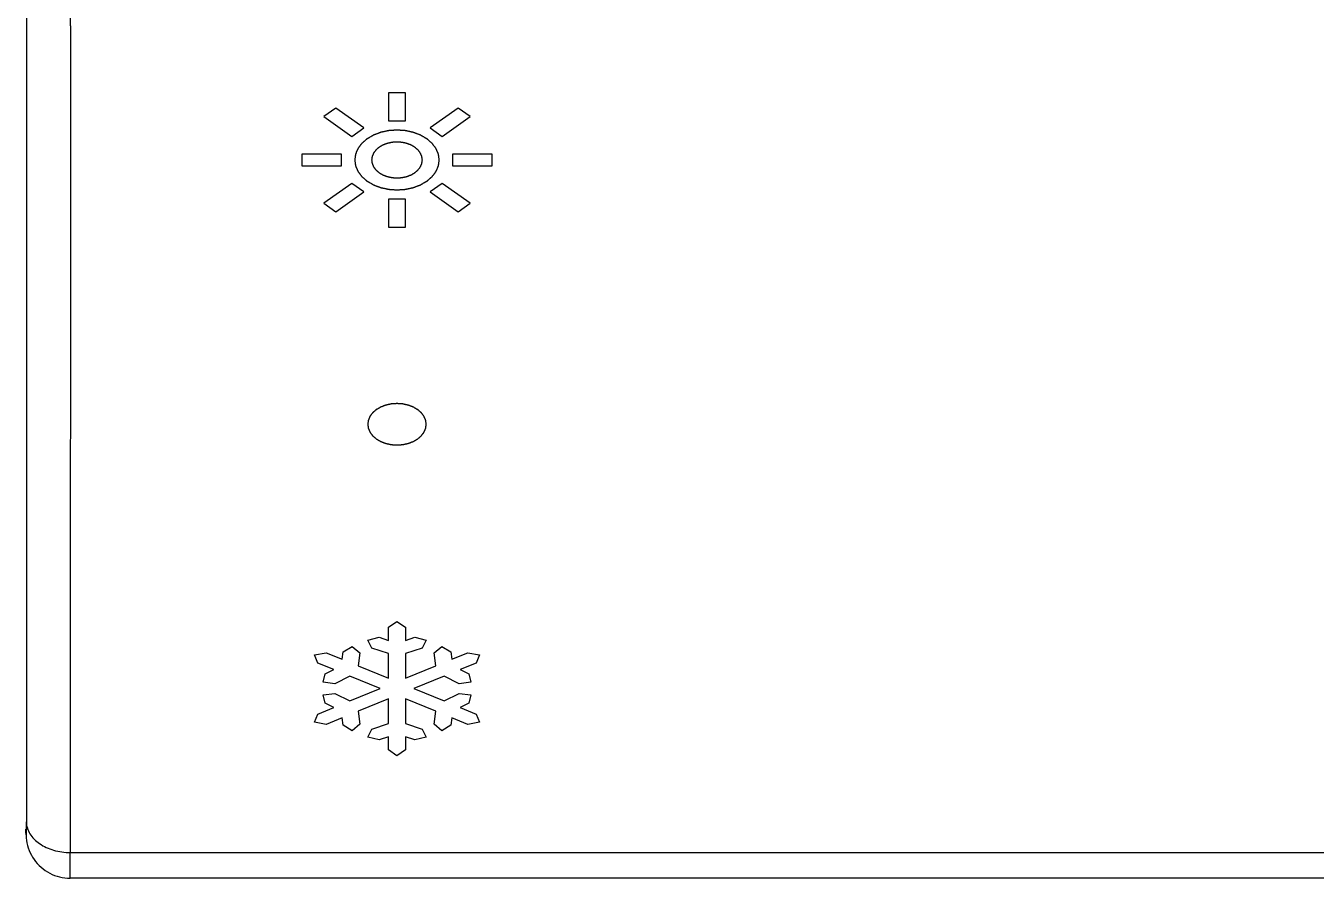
# Model space of a CAD drawing. Extents: x 300 to 2828, y 64 to 1916.
# Drawn here: x 1403.29 to 1447.38, y 1469.33 to 1498.46 of the extents above; entities that cross this region are included whole.
import ezdxf

# ---------------------------------------------------------------- set-up
doc = ezdxf.new("R2010")
doc.units = 0
doc.header["$LTSCALE"] = 10
doc.header["$MEASUREMENT"] = 0
doc.layers.add('DEF_LAYER_ASSEM_MEMBER', color=7, linetype='CONTINUOUS')

msp = doc.modelspace()

# ---------------------------------------------------------------- linework, layer by layer
at = {"layer": 'DEF_LAYER_ASSEM_MEMBER', "color": 9, "linetype": 'Continuous'}
for p, q in [((1403.304388509246, 1499.509262994464), (1403.304396186546, 1471.246303664264)), ((1404.809753306246, 1498.457956472064), (1404.825952413446, 1499.366733987464)), ((1404.809753306246, 1498.457956472064), (1404.804138404946, 1470.204326606464)), ((1404.804138404946, 1470.204326606464), (1700.136385367246, 1470.204326606464))]:
    msp.add_line(p, q, dxfattribs=at)
at = {"layer": 'DEF_LAYER_ASSEM_MEMBER', "color": 4, "linetype": 'Continuous'}
for p, q in [((1415.681845626445, 1496.170421171464), (1415.681845626445, 1495.214203729264)), ((1416.259505201946, 1496.170421171464), (1415.681845626445, 1496.170421171464)), ((1416.259505201946, 1495.214203729264), (1416.259505201946, 1496.170421171464)), ((1413.876711288746, 1495.641730570964), (1413.468244180446, 1495.352754094564)), ((1413.468244180446, 1495.352754094564), (1414.424098682646, 1494.676716280064)), ((1414.832565791045, 1494.965692756464), (1413.876711288746, 1495.641730570964)), ((1418.064432195846, 1495.641730570964), (1417.108163006245, 1494.965692756464)), ((1417.517044801946, 1494.676716280064), (1418.473313991646, 1495.352754094564)), ((1418.473313991646, 1495.352754094564), (1418.064432195846, 1495.641730570964)), ((1414.424098682646, 1494.676716280064), (1414.832565791045, 1494.965692756464)), ((1415.681845626445, 1495.214203729264), (1416.259505201946, 1495.214203729264)), ((1417.108163006245, 1494.965692756464), (1417.517044801946, 1494.676716280064)), ((1412.720562762845, 1494.076477977664), (1412.720562762845, 1493.668010974564)), ((1414.072443750846, 1494.076477977664), (1412.720562762845, 1494.076477977664)), ((1414.072443750846, 1493.668010974564), (1414.072443750846, 1494.076477977664)), ((1417.868699733745, 1494.076477977664), (1417.868699733745, 1493.668010974564)), ((1419.220580721746, 1494.076477977664), (1417.868699733745, 1494.076477977664)), ((1419.220580721746, 1493.668010974564), (1419.220580721746, 1494.076477977664)), ((1412.720562762845, 1493.668010974564), (1414.072443750846, 1493.668010974564)), ((1417.868699733745, 1493.668010974564), (1419.220580721746, 1493.668010974564)), ((1414.424098682646, 1493.067772672164), (1413.468244180446, 1492.391734857664)), ((1413.876711288746, 1492.102758381264), (1414.832565791045, 1492.778796195764)), ((1414.832565791045, 1492.778796195764), (1414.424098682646, 1493.067772672164)), ((1417.517044801946, 1493.067772672164), (1417.108163006245, 1492.778796195764)), ((1417.108163006245, 1492.778796195764), (1418.064432195846, 1492.102758381264)), ((1418.473313991646, 1492.391734857664), (1417.517044801946, 1493.067772672164)), ((1413.468244180446, 1492.391734857664), (1413.876711288746, 1492.102758381264)), ((1415.681845626445, 1492.530285222964), (1415.681845626445, 1491.574214394964)), ((1416.259505201946, 1492.530285222964), (1415.681845626445, 1492.530285222964)), ((1416.259505201946, 1491.574214394964), (1416.259505201946, 1492.530285222964)), ((1418.064432195846, 1492.102758381264), (1418.473313991646, 1492.391734857664)), ((1415.681845626445, 1491.574214394964), (1416.259505201946, 1491.574214394964)), ((1415.681430942946, 1477.899631931064), (1415.970053387045, 1478.104012046764)), ((1415.681430942946, 1477.454218163964), (1415.681430942946, 1477.899631931064)), ((1415.970053387045, 1478.104012046764), (1416.259090518446, 1477.899631931064)), ((1416.259090518446, 1477.899631931064), (1416.259090518446, 1477.454218163964)), ((1414.971900767945, 1477.462721784264), (1415.355901318546, 1477.561539716764)), ((1415.111650428345, 1477.191485619264), (1414.971900767945, 1477.462721784264)), ((1415.355901318546, 1477.561539716764), (1415.681430942946, 1477.454218163964)), ((1416.259090518446, 1477.454218163964), (1416.584205455445, 1477.561539716764)), ((1416.584205455445, 1477.561539716764), (1416.968413349746, 1477.462721784264)), ((1416.968413349746, 1477.462721784264), (1416.829078376746, 1477.191485619264)), ((1413.155569870046, 1476.954850392064), (1413.550352293546, 1477.029623605064)), ((1413.261315162046, 1476.675990291564), (1413.155569870046, 1476.954850392064)), ((1413.550352293546, 1477.029623605064), (1414.095666250345, 1476.807063335664)), ((1414.095666250345, 1476.807063335664), (1414.126767806746, 1477.060119346864)), ((1414.126767806746, 1477.060119346864), (1414.439856808646, 1477.245439623964)), ((1414.439856808646, 1477.245439623964), (1414.702768632646, 1477.024345495964)), ((1414.702768632646, 1477.024345495964), (1414.648029893246, 1476.581570783364)), ((1415.681430942946, 1477.003526287564), (1415.111650428345, 1477.191485619264)), ((1415.681430942946, 1476.159908507364), (1415.681430942946, 1477.003526287564)), ((1416.829078376746, 1477.191485619264), (1416.259090518446, 1477.003526287564)), ((1416.259090518446, 1477.003526287564), (1416.259090518446, 1476.159908507364)), ((1416.817330176245, 1477.187611529864), (1416.832654814846, 1477.198447685764)), ((1417.237960172546, 1477.024345495964), (1417.500042621746, 1477.245439623964)), ((1417.292698911946, 1476.581570783364), (1417.237960172546, 1477.024345495964)), ((1417.500042621746, 1477.245439623964), (1417.813546310946, 1477.060119346864)), ((1417.813546310946, 1477.060119346864), (1417.845062554846, 1476.807063335664)), ((1417.845062554846, 1476.807063335664), (1418.389961824246, 1477.029623605064)), ((1418.389961824246, 1477.029623605064), (1418.784744247745, 1476.954850392064)), ((1418.784744247745, 1476.954850392064), (1418.678584268246, 1476.675990291564)), ((1413.806629118846, 1476.453136793864), (1413.261315162046, 1476.675990291564)), ((1413.512615738346, 1476.307695563764), (1413.806629118846, 1476.453136793864)), ((1414.648029893246, 1476.581570783364), (1415.681430942946, 1476.159908507364)), ((1416.259090518446, 1476.159908507364), (1417.292698911946, 1476.581570783364)), ((1418.678584268246, 1476.675990291564), (1418.133684998846, 1476.453136793864)), ((1418.133684998846, 1476.453136793864), (1418.427283691946, 1476.307695563764)), ((1413.441704189546, 1476.022970897564), (1413.512615738346, 1476.307695563764)), ((1413.843950986646, 1475.972828860564), (1413.441704189546, 1476.022970897564)), ((1414.358992761746, 1476.227937469864), (1413.843950986646, 1475.972828860564)), ((1415.392393811446, 1475.805688737264), (1414.358992761746, 1476.227937469864)), ((1417.581321355945, 1476.227937469864), (1416.548127649946, 1475.805688737264)), ((1418.096363131146, 1475.972828860564), (1417.581321355945, 1476.227937469864)), ((1418.498609928145, 1476.022970897564), (1418.096363131146, 1475.972828860564)), ((1418.427283691946, 1476.307695563764), (1418.498609928145, 1476.022970897564)), ((1413.441704189546, 1475.588699805264), (1413.843950986646, 1475.638841842264)), ((1413.512615738346, 1475.304268367364), (1413.441704189546, 1475.588699805264)), ((1413.843950986646, 1475.638841842264), (1414.358992761746, 1475.383733233064)), ((1414.358992761746, 1475.383733233064), (1415.392393811446, 1475.805688737264)), ((1416.548127649946, 1475.805688737264), (1417.581321355945, 1475.383733233064)), ((1417.581321355945, 1475.383733233064), (1418.096363131146, 1475.638841842264)), ((1418.096363131146, 1475.638841842264), (1418.498609928145, 1475.588699805264)), ((1418.498609928145, 1475.588699805264), (1418.427283691946, 1475.304268367364)), ((1413.261315162046, 1474.935387182964), (1413.806629118846, 1475.158533908964)), ((1413.806629118846, 1475.158533908964), (1413.512615738346, 1475.304268367364)), ((1415.681430942946, 1475.452055423764), (1414.648029893246, 1475.029806691264)), ((1415.681430942946, 1474.607851186964), (1415.681430942946, 1475.452055423764)), ((1416.259090518446, 1475.452055423764), (1416.259090518446, 1474.607851186964)), ((1417.292698911946, 1475.029806691264), (1416.259090518446, 1475.452055423764)), ((1418.427283691946, 1475.304268367364), (1418.133684998846, 1475.158533908964)), ((1418.133684998846, 1475.158533908964), (1418.678584268246, 1474.935387182964)), ((1413.155569870046, 1474.656527082564), (1413.261315162046, 1474.935387182964)), ((1413.550352293546, 1474.581753869464), (1413.155569870046, 1474.656527082564)), ((1414.095666250345, 1474.804314138964), (1413.550352293546, 1474.581753869464)), ((1414.126767806746, 1474.551551355964), (1414.095666250345, 1474.804314138964)), ((1414.648029893246, 1475.029806691264), (1414.702768632646, 1474.587325206964)), ((1417.237960172546, 1474.587325206964), (1417.292698911946, 1475.029806691264)), ((1417.845062554846, 1474.804314138964), (1417.813546310946, 1474.551551355964)), ((1418.389961824246, 1474.581753869464), (1417.845062554846, 1474.804314138964)), ((1418.784744247745, 1474.656527082564), (1418.389961824246, 1474.581753869464)), ((1418.678584268246, 1474.935387182964), (1418.784744247745, 1474.656527082564)), ((1418.765004672845, 1474.652788335964), (1418.781678994746, 1474.664578862064)), ((1414.439856808646, 1474.365937850664), (1414.126767806746, 1474.551551355964)), ((1414.702768632646, 1474.587325206964), (1414.439856808646, 1474.365937850664)), ((1414.971900767945, 1474.148655690364), (1415.111650428345, 1474.419891855364)), ((1415.111650428345, 1474.419891855364), (1415.681430942946, 1474.607851186964)), ((1416.259090518446, 1474.607851186964), (1416.829078376746, 1474.419891855364)), ((1416.829078376746, 1474.419891855364), (1416.968413349746, 1474.148655690364)), ((1417.500042621746, 1474.365937850664), (1417.237960172546, 1474.587325206964)), ((1417.813546310946, 1474.551551355964), (1417.500042621746, 1474.365937850664)), ((1415.355901318546, 1474.049837757764), (1414.971900767945, 1474.148655690364)), ((1415.681430942946, 1474.157159310664), (1415.355901318546, 1474.049837757764)), ((1415.681430942946, 1473.711745543464), (1415.681430942946, 1474.157159310664)), ((1416.259090518446, 1474.157159310664), (1416.259090518446, 1473.711745543464)), ((1416.584205455445, 1474.049837757764), (1416.259090518446, 1474.157159310664)), ((1416.968413349746, 1474.148655690364), (1416.584205455445, 1474.049837757764)), ((1415.970053387045, 1473.507658656064), (1415.681430942946, 1473.711745543464)), ((1416.259090518446, 1473.711745543464), (1415.970053387045, 1473.507658656064))]:
    msp.add_line(p, q, dxfattribs=at)
at = {"layer": 'DEF_LAYER_ASSEM_MEMBER', "color": 7, "linetype": 'Continuous'}
msp.add_line((1700.144181847246, 1469.325646958164), (1404.796339995646, 1469.325646958164), dxfattribs=at)
msp.add_arc((1372.960917292646, 1471.241117945664), 30.3434793369, 359.5629504047013, 0.009791882699997301, dxfattribs=at)
at = {"layer": 'DEF_LAYER_ASSEM_MEMBER', "color": 4, "linetype": 'Continuous'}
for points, start_tangent, end_tangent in [([(1417.414997924046, 1493.872244476164), (1417.408119225246, 1493.921851126564), (1417.401240526346, 1493.971457777064), (1417.397801176945, 1493.996261102264), (1417.394361827546, 1494.021064427464), (1417.392642152846, 1494.033466090064), (1417.390922478146, 1494.045867752764), (1417.389202803346, 1494.058269415364), (1417.388342966045, 1494.064470246664), (1417.387913047346, 1494.067570662264), (1417.387483128646, 1494.070671077964), (1417.386209748146, 1494.073653399764), (1417.384936367546, 1494.076635721564), (1417.382389606445, 1494.082600365064), (1417.377296084146, 1494.094529652264), (1417.372202561846, 1494.106458939364), (1417.367109039646, 1494.118388226464), (1417.356921995045, 1494.142246800764), (1417.346734950545, 1494.166105375064), (1417.336547906046, 1494.189963949364), (1417.326360861546, 1494.213822523564), (1417.321267339245, 1494.225751810764), (1417.316173816946, 1494.237681097864), (1417.311080294746, 1494.249610385064), (1417.308533533545, 1494.255575028564), (1417.307260153046, 1494.258557350364), (1417.305986772446, 1494.261539672164), (1417.303918432646, 1494.264290304364), (1417.301850092846, 1494.267040936564), (1417.297713413346, 1494.272542200964), (1417.289440054145, 1494.283544729764), (1417.281166695046, 1494.294547258664), (1417.272893335946, 1494.305549787464), (1417.256346617646, 1494.327554845064), (1417.239799899346, 1494.349559902764), (1417.223253181146, 1494.371564960364), (1417.206706462845, 1494.393570018064), (1417.198433103746, 1494.404572546864), (1417.190159744546, 1494.415575075664), (1417.181886385446, 1494.426577604464), (1417.177749705846, 1494.432078868864), (1417.175681366145, 1494.434829501064), (1417.173613026346, 1494.437580133264), (1417.170772888346, 1494.440033772964), (1417.167932750446, 1494.442487412664), (1417.162252474446, 1494.447394692064), (1417.150891922646, 1494.457209250764), (1417.139531370846, 1494.467023809464), (1417.128170819045, 1494.476838368164), (1417.105449715345, 1494.496467485664), (1417.082728611746, 1494.516096603064), (1417.060007508146, 1494.535725720464), (1417.037286404446, 1494.555354837964), (1417.025925852646, 1494.565169396664), (1417.014565300846, 1494.574983955364), (1417.003204749046, 1494.584798514064), (1416.997524473046, 1494.589705793464), (1416.994684335146, 1494.592159433164), (1416.991844197146, 1494.594613072764), (1416.988439783146, 1494.596590438364), (1416.985035369046, 1494.598567803964), (1416.978226540946, 1494.602522535164), (1416.964608884646, 1494.610431997564), (1416.950991228346, 1494.618341459964), (1416.937373572146, 1494.626250922264), (1416.910138259545, 1494.642069847064), (1416.882902947046, 1494.657888771864), (1416.855667634546, 1494.673707696564), (1416.828432322046, 1494.689526621364), (1416.814814665745, 1494.697436083664), (1416.801197009446, 1494.705345546064), (1416.787579353246, 1494.713255008464), (1416.780770525046, 1494.717209739664), (1416.777366111045, 1494.719187105264), (1416.773961696946, 1494.721164470864), (1416.770078959145, 1494.722636600464), (1416.766196221346, 1494.724108730164), (1416.758430745645, 1494.727052989564), (1416.742899794446, 1494.732941508264), (1416.727368843146, 1494.738830026964), (1416.711837891846, 1494.744718545664), (1416.680775989345, 1494.756495583064), (1416.649714086745, 1494.768272620364), (1416.618652184246, 1494.780049657764), (1416.587590281646, 1494.791826695164), (1416.572059330445, 1494.797715213864), (1416.556528379146, 1494.803603732564), (1416.540997427845, 1494.809492251264), (1416.533231952246, 1494.812436510664), (1416.529349214446, 1494.813908640364), (1416.525466476646, 1494.815380769964), (1416.521253307345, 1494.816291590764), (1416.517040138046, 1494.817202411564), (1416.508613799446, 1494.819024053164), (1416.491761122245, 1494.822667336364), (1416.474908445146, 1494.826310619564), (1416.458055767946, 1494.829953902664), (1416.424350413546, 1494.837240469064), (1416.390645059246, 1494.844527035364), (1416.356939704945, 1494.851813601764), (1416.323234350546, 1494.859100168064), (1416.306381673446, 1494.862743451264), (1416.289528996246, 1494.866386734464), (1416.272676319046, 1494.870030017564), (1416.264249980446, 1494.871851659164), (1416.260036811246, 1494.872762479964), (1416.255823641945, 1494.873673300764), (1416.251361721445, 1494.873988217064), (1416.246899800946, 1494.874303133364), (1416.237975959946, 1494.874932965864), (1416.220128278046, 1494.876192630964), (1416.202280596046, 1494.877452296064), (1416.184432914145, 1494.878711961264), (1416.148737550246, 1494.881231291464), (1416.113042186345, 1494.883750621664), (1416.077346822446, 1494.886269951864), (1416.041651458546, 1494.888789282164), (1416.023803776546, 1494.890048947264), (1416.005956094646, 1494.891308612364), (1415.988108412645, 1494.892568277464), (1415.979184571745, 1494.893198110064), (1415.974722651245, 1494.893513026264), (1415.970260730745, 1494.893827942564), (1415.965876080846, 1494.893523944164), (1415.961491430945, 1494.893219945764), (1415.952722131246, 1494.892611948964), (1415.935183531746, 1494.891395955264), (1415.917644932345, 1494.890179961664), (1415.900106332846, 1494.888963967964), (1415.865029133945, 1494.886531980664), (1415.829951935046, 1494.884099993364), (1415.794874736046, 1494.881668006064), (1415.759797537145, 1494.879236018764), (1415.742258937646, 1494.878020025164), (1415.724720338246, 1494.876804031464), (1415.707181738745, 1494.875588037864), (1415.698412439046, 1494.874980040964), (1415.694027789146, 1494.874676042564), (1415.689643139246, 1494.874372044164), (1415.685425499345, 1494.873471628164), (1415.681207859446, 1494.872571212064), (1415.672772579645, 1494.870770380064), (1415.655902019946, 1494.867168715864), (1415.639031460345, 1494.863567051764), (1415.622160900646, 1494.859965387664), (1415.588419781346, 1494.852762059364), (1415.554678662046, 1494.845558731064), (1415.520937542646, 1494.838355402864), (1415.487196423346, 1494.831152074564), (1415.470325863746, 1494.827550410464), (1415.453455304046, 1494.823948746264), (1415.436584744346, 1494.820347082164), (1415.428149464546, 1494.818546250064), (1415.423931824645, 1494.817645834064), (1415.419714184746, 1494.816745418064), (1415.415824203345, 1494.815282880964), (1415.411934221946, 1494.813820343864), (1415.404154259246, 1494.810895269664), (1415.388594333745, 1494.805045121364), (1415.373034408246, 1494.799194972964), (1415.357474482846, 1494.793344824664), (1415.326354631846, 1494.781644527964), (1415.295234780845, 1494.769944231264), (1415.264114929946, 1494.758243934564), (1415.232995078946, 1494.746543637864), (1415.217435153445, 1494.740693489564), (1415.201875228046, 1494.734843341164), (1415.186315302546, 1494.728993192864), (1415.178535339745, 1494.726068118664), (1415.174645358446, 1494.724605581564), (1415.170755377046, 1494.723143044464), (1415.167285406545, 1494.721134763664), (1415.163815436046, 1494.719126482864), (1415.156875494946, 1494.715109921264), (1415.142995612945, 1494.707076798064), (1415.129115730846, 1494.699043674764), (1415.115235848846, 1494.691010551564), (1415.087476084746, 1494.674944305164), (1415.059716320646, 1494.658878058664), (1415.031956556546, 1494.642811812164), (1415.004196792446, 1494.626745565764), (1414.990316910445, 1494.618712442464), (1414.976437028346, 1494.610679319264), (1414.962557146346, 1494.602646196064), (1414.955617205246, 1494.598629634464), (1414.952147234746, 1494.596621353664), (1414.948677264246, 1494.594613072764), (1414.945880847046, 1494.592205788564), (1414.943084429746, 1494.589798504264), (1414.937491595346, 1494.584983935764), (1414.926305926346, 1494.575354798664), (1414.915120257346, 1494.565725661564), (1414.903934588446, 1494.556096524464), (1414.881563250446, 1494.536838250264), (1414.859191912546, 1494.517579976064), (1414.836820574646, 1494.498321701964), (1414.814449236746, 1494.479063427764), (1414.803263567745, 1494.469434290664), (1414.792077898745, 1494.459805153564), (1414.780892229845, 1494.450176016464), (1414.775299395345, 1494.445361447964), (1414.772502978145, 1494.442954163664), (1414.769706560845, 1494.440546879364), (1414.767624655145, 1494.437801369164), (1414.765542749346, 1494.435055858864), (1414.761378937846, 1494.429564838464), (1414.753051314846, 1494.418582797464), (1414.744723691846, 1494.407600756464), (1414.736396068846, 1494.396618715564), (1414.719740822846, 1494.374654633664), (1414.703085576846, 1494.352690551664), (1414.686430330846, 1494.330726469764), (1414.669775084746, 1494.308762387864), (1414.661447461745, 1494.297780346864), (1414.653119838746, 1494.286798305964), (1414.644792215746, 1494.275816264964), (1414.640628404245, 1494.270325244464), (1414.638546498546, 1494.267579734264), (1414.636464592746, 1494.264834223964), (1414.635176497646, 1494.261855063464), (1414.633888402545, 1494.258875902864), (1414.631312212246, 1494.252917581664), (1414.626159831846, 1494.241000939364), (1414.621007451346, 1494.229084297064), (1414.615855070846, 1494.217167654764), (1414.605550309946, 1494.193334370164), (1414.595245548946, 1494.169501085564), (1414.584940788046, 1494.145667800964), (1414.574636027045, 1494.121834516264), (1414.569483646545, 1494.109917873964), (1414.564331266145, 1494.098001231664), (1414.559178885645, 1494.086084589364), (1414.556602695446, 1494.080126268264), (1414.555314600246, 1494.077147107664), (1414.554026505146, 1494.074167947064), (1414.553581146246, 1494.071012891464), (1414.553135787446, 1494.067857835864), (1414.552245069646, 1494.061547724564), (1414.550463634146, 1494.048927502064), (1414.548682198746, 1494.036307279564), (1414.546900763246, 1494.023687057064), (1414.543337892246, 1493.998446611964), (1414.539775021246, 1493.973206166964), (1414.532649279346, 1493.922725276864), (1414.525523537346, 1493.872244386864)], (-0.1373506542554923, 0.9905224872639633), (-0.1397715856469735, -0.9901837727642937)), ([(1416.836937354946, 1493.872244476164), (1416.832810924546, 1493.902002777164), (1416.828684494146, 1493.931761078264), (1416.826621278946, 1493.946640228764), (1416.824558063646, 1493.961519379364), (1416.823526456046, 1493.968958954564), (1416.822494848446, 1493.976398529864), (1416.821463240846, 1493.983838105064), (1416.820947437046, 1493.987557892764), (1416.820431633246, 1493.991277680364), (1416.818903868646, 1493.994855782464), (1416.817376104046, 1493.998433884564), (1416.814320574846, 1494.005590088664), (1416.811265045646, 1494.012746292864), (1416.808209516445, 1494.019902496964), (1416.802098458046, 1494.034214905264), (1416.795987399646, 1494.048527313664), (1416.789876341245, 1494.062839721964), (1416.783765282846, 1494.077152130264), (1416.777654224446, 1494.091464538564), (1416.774598695245, 1494.098620742664), (1416.773070930646, 1494.102198844764), (1416.771543166046, 1494.105776946864), (1416.769061632745, 1494.109077074564), (1416.766580099445, 1494.112377202364), (1416.761617032846, 1494.118977457764), (1416.751690899546, 1494.132177968664), (1416.741764766246, 1494.145378479564), (1416.731838632946, 1494.158578990464), (1416.721912499645, 1494.171779501364), (1416.711986366446, 1494.184980012264), (1416.702060233146, 1494.198180523164), (1416.697097166546, 1494.204780778664), (1416.694615633146, 1494.208080906364), (1416.692134099846, 1494.211381034064), (1416.688726585746, 1494.214324838864), (1416.685319071646, 1494.217268643764), (1416.678504043446, 1494.223156253364), (1416.664873987146, 1494.234931472664), (1416.651243930746, 1494.246706691864), (1416.637613874346, 1494.258481911164), (1416.623983817946, 1494.270257130464), (1416.610353761545, 1494.282032349664), (1416.596723705145, 1494.293807568964), (1416.589908677046, 1494.299695178564), (1416.586501162946, 1494.302638983464), (1416.583093648846, 1494.305582788264), (1416.579009132845, 1494.307955173364), (1416.574924616846, 1494.310327558564), (1416.566755584846, 1494.315072328864), (1416.550417520846, 1494.324561869464), (1416.534079456846, 1494.334051410164), (1416.517741392845, 1494.343540950764), (1416.501403328846, 1494.353030491364), (1416.485065264846, 1494.362520032064), (1416.468727200845, 1494.372009572664), (1416.460558168846, 1494.376754342964), (1416.456473652845, 1494.379126728164), (1416.452389136846, 1494.381499113364), (1416.447730742046, 1494.383265331264), (1416.443072347246, 1494.385031549164), (1416.433755557646, 1494.388563985064), (1416.415121978546, 1494.395628856864), (1416.396488399446, 1494.402693728664), (1416.377854820246, 1494.409758600364), (1416.359221241146, 1494.416823472164), (1416.340587661946, 1494.423888343964), (1416.321954082845, 1494.430953215764), (1416.312637293246, 1494.434485651564), (1416.307978898446, 1494.436251869564), (1416.303320503645, 1494.438018087464), (1416.298265666946, 1494.439110863564), (1416.293210830146, 1494.440203639564), (1416.283101156645, 1494.442389191664), (1416.262881809545, 1494.446760295764), (1416.242662462545, 1494.451131399864), (1416.222443115445, 1494.455502504064), (1416.202223768445, 1494.459873608164), (1416.182004421345, 1494.464244712264), (1416.161785074245, 1494.468615816464), (1416.151675400746, 1494.470801368564), (1416.146620564045, 1494.471894144564), (1416.141565727246, 1494.472986920564), (1416.136212446046, 1494.473364747864), (1416.130859164946, 1494.473742575164), (1416.120152602646, 1494.474498229764), (1416.098739478145, 1494.476009538964), (1416.077326353546, 1494.477520848164), (1416.055913228945, 1494.479032157364), (1416.034500104446, 1494.480543466564), (1416.013086979845, 1494.482054775764), (1415.991673855246, 1494.483566084964), (1415.980967293046, 1494.484321739564), (1415.975614011846, 1494.484699566864), (1415.970260730745, 1494.485077394164), (1415.965000156646, 1494.484712665864), (1415.959739582446, 1494.484347937464), (1415.949218434246, 1494.483618480764), (1415.928176137746, 1494.482159567264), (1415.907133841245, 1494.480700653864), (1415.886091544846, 1494.479241740364), (1415.865049248346, 1494.477782826864), (1415.844006951846, 1494.476323913464), (1415.822964655345, 1494.474864999964), (1415.812443507145, 1494.474135543264), (1415.807182933046, 1494.473770814864), (1415.801922358945, 1494.473406086464), (1415.796862158445, 1494.472325793764), (1415.791801957946, 1494.471245501064), (1415.781681556946, 1494.469084915664), (1415.761440755045, 1494.464763744864), (1415.741199953045, 1494.460442573964), (1415.720959151146, 1494.456121403164), (1415.700718349146, 1494.451800232364), (1415.680477547246, 1494.447479061464), (1415.660236745346, 1494.443157890664), (1415.650116344345, 1494.440997305264), (1415.645056143846, 1494.439917012564), (1415.639995943346, 1494.438836719764), (1415.635328857946, 1494.437082010764), (1415.630661772545, 1494.435327301764), (1415.621327601846, 1494.431817883664), (1415.602659260246, 1494.424799047464), (1415.583990918746, 1494.417780211364), (1415.565322577146, 1494.410761375164), (1415.546654235646, 1494.403742539064), (1415.527985894046, 1494.396723702864), (1415.509317552546, 1494.389704866764), (1415.499983381746, 1494.386195448664), (1415.495316296346, 1494.384440739664), (1415.490649210946, 1494.382686030564), (1415.486486042246, 1494.380276554264), (1415.482322873546, 1494.377867077964), (1415.473996536145, 1494.373048125264), (1415.457343861346, 1494.363410220064), (1415.440691186546, 1494.353772314764), (1415.424038511745, 1494.344134409464), (1415.407385837046, 1494.334496504164), (1415.390733162246, 1494.324858598864), (1415.374080487446, 1494.315220693564), (1415.365754150046, 1494.310401740864), (1415.361590981346, 1494.307992264564), (1415.357427812646, 1494.305582788264), (1415.354072753345, 1494.302694599264), (1415.350717694146, 1494.299806410364), (1415.344007575546, 1494.294030032364), (1415.330587338546, 1494.282477276564), (1415.317167101446, 1494.270924520664), (1415.303746864346, 1494.259371764864), (1415.290326627346, 1494.247819009064), (1415.276906390246, 1494.236266253164), (1415.263486153146, 1494.224713497364), (1415.256776034646, 1494.218937119464), (1415.253420975346, 1494.216048930464), (1415.250065916146, 1494.213160741464), (1415.247568106746, 1494.209866758964), (1415.245070297346, 1494.206572776364), (1415.240074678646, 1494.199984811364), (1415.230083441146, 1494.186808881164), (1415.220092203645, 1494.173632950964), (1415.210100966246, 1494.160457020764), (1415.200109728746, 1494.147281090664), (1415.190118491246, 1494.134105160464), (1415.180127253745, 1494.120929230264), (1415.175131635046, 1494.114341265164), (1415.172633825646, 1494.111047282664), (1415.170136016346, 1494.107753300164), (1415.168590597646, 1494.104178990764), (1415.167045178946, 1494.100604681364), (1415.163954341546, 1494.093456062664), (1415.157772666846, 1494.079158825264), (1415.151590992046, 1494.064861587864), (1415.145409317246, 1494.050564350464), (1415.139227642546, 1494.036267113064), (1415.133045967746, 1494.021969875664), (1415.129955130446, 1494.014821256964), (1415.126864293045, 1494.007672638264), (1415.123773455646, 1494.000524019564), (1415.122228036946, 1493.996949710164), (1415.120682618246, 1493.993375400764), (1415.120148289745, 1493.989590057764), (1415.119613961246, 1493.985804714664), (1415.118545304345, 1493.978234028564), (1415.117476647345, 1493.970663342364), (1415.116407990346, 1493.963092656264), (1415.114270676346, 1493.947951283964), (1415.112133362346, 1493.932809911664), (1415.107858734445, 1493.902527167164), (1415.103584106545, 1493.872244422564)], (-0.137350654251798, 0.9905224872644756), (-0.1397715856590675, -0.9901837727625867)), ([(1414.525523537346, 1493.872244476164), (1414.532402236246, 1493.822637825664), (1414.539280935046, 1493.773031175264), (1414.542720284446, 1493.748227849964), (1414.546159633946, 1493.723424524764), (1414.547879308646, 1493.711022862164), (1414.549598983346, 1493.698621199564), (1414.551318658046, 1493.686219536964), (1414.552178495446, 1493.680018705564), (1414.552608414046, 1493.676918289964), (1414.553038332745, 1493.673817874264), (1414.554311713346, 1493.670835552564), (1414.555585093945, 1493.667853230764), (1414.558131855046, 1493.661888587164), (1414.563225377346, 1493.649959300064), (1414.568318899546, 1493.638030012864), (1414.573412421846, 1493.626100725764), (1414.583599466346, 1493.602242151464), (1414.593786510846, 1493.578383577164), (1414.603973555445, 1493.554525002964), (1414.614160599946, 1493.530666428664), (1414.619254122246, 1493.518737141464), (1414.624347644446, 1493.506807854364), (1414.629441166745, 1493.494878567264), (1414.631987927846, 1493.488913923664), (1414.633261308446, 1493.485931601864), (1414.634534688946, 1493.482949280064), (1414.636603028745, 1493.480198647864), (1414.638671368546, 1493.477448015664), (1414.642808048146, 1493.471946751264), (1414.651081407246, 1493.460944222464), (1414.659354766346, 1493.449941693664), (1414.667628125545, 1493.438939164764), (1414.684174843745, 1493.416934107164), (1414.700721562046, 1493.394929049564), (1414.717268280346, 1493.372923991864), (1414.733814998546, 1493.350918934264), (1414.742088357746, 1493.339916405364), (1414.750361716845, 1493.328913876564), (1414.758635075946, 1493.317911347764), (1414.762771755546, 1493.312410083364), (1414.764840095346, 1493.309659451164), (1414.766908435146, 1493.306908818964), (1414.769748573045, 1493.304455179264), (1414.772588711046, 1493.302001539564), (1414.778268986945, 1493.297094260264), (1414.789629538745, 1493.287279701464), (1414.800990090545, 1493.277465142764), (1414.812350642446, 1493.267650584064), (1414.835071746046, 1493.248021466664), (1414.857792849646, 1493.228392349164), (1414.880513953346, 1493.208763231764), (1414.903235056946, 1493.189134114364), (1414.914595608846, 1493.179319555564), (1414.925956160645, 1493.169504996864), (1414.937316712446, 1493.159690438164), (1414.942996988346, 1493.154783158764), (1414.945837126345, 1493.152329519164), (1414.948677264246, 1493.149875879464), (1414.952081678346, 1493.147898513864), (1414.955486092345, 1493.145921148264), (1414.962294920545, 1493.141966417064), (1414.975912576745, 1493.134056954664), (1414.989530233046, 1493.126147492364), (1415.003147889346, 1493.118238029964), (1415.030383201846, 1493.102419105164), (1415.057618514345, 1493.086600180464), (1415.084853826946, 1493.070781255664), (1415.112089139446, 1493.054962330964), (1415.125706795746, 1493.047052868564), (1415.139324451946, 1493.039143406164), (1415.152942108245, 1493.031233943764), (1415.159750936346, 1493.027279212664), (1415.163155350446, 1493.025301847064), (1415.166559764546, 1493.023324481464), (1415.170442502345, 1493.021852351764), (1415.174325240146, 1493.020380222064), (1415.182090715746, 1493.017435962764), (1415.197621667045, 1493.011547444064), (1415.213152618346, 1493.005658925364), (1415.228683569546, 1492.999770406664), (1415.259745472146, 1492.987993369264), (1415.290807374646, 1492.976216331864), (1415.321869277246, 1492.964439294464), (1415.352931179746, 1492.952662257064), (1415.368462131046, 1492.946773738364), (1415.383993082346, 1492.940885219664), (1415.399524033546, 1492.934996700964), (1415.407289509246, 1492.932052441564), (1415.411172247046, 1492.930580311964), (1415.415054984845, 1492.929108182264), (1415.419268154146, 1492.928197361464), (1415.423481323446, 1492.927286540664), (1415.431907662045, 1492.925464899064), (1415.448760339146, 1492.921821615864), (1415.465613016346, 1492.918178332764), (1415.482465693546, 1492.914535049564), (1415.516171047846, 1492.907248483264), (1415.549876402145, 1492.899961916864), (1415.583581756546, 1492.892675350564), (1415.617287110846, 1492.885388784164), (1415.634139788046, 1492.881745500964), (1415.650992465246, 1492.878102217864), (1415.667845142345, 1492.874458934664), (1415.676271480946, 1492.872637293064), (1415.680484650245, 1492.871726472264), (1415.684697819546, 1492.870815651464), (1415.689159740045, 1492.870500735164), (1415.693621660545, 1492.870185818964), (1415.702545501445, 1492.869555986364), (1415.720393183446, 1492.868296321264), (1415.738240865346, 1492.867036656164), (1415.756088547346, 1492.865776991064), (1415.791783911246, 1492.863257660764), (1415.827479275146, 1492.860738330564), (1415.863174639046, 1492.858219000364), (1415.898870002946, 1492.855699670164), (1415.916717684845, 1492.854440004964), (1415.934565366846, 1492.853180339864), (1415.952413048746, 1492.851920674764), (1415.961336889746, 1492.851290842264), (1415.965798810246, 1492.850975925964), (1415.970260730745, 1492.850661009664), (1415.974645380546, 1492.850965008064), (1415.979030030446, 1492.851269006464), (1415.987799330146, 1492.851877003364), (1416.005337929646, 1492.853092996964), (1416.022876529146, 1492.854308990664), (1416.040415128546, 1492.855524984264), (1416.075492327546, 1492.857956971564), (1416.110569526445, 1492.860388958864), (1416.145646725346, 1492.862820946164), (1416.180723924346, 1492.865252933464), (1416.198262523746, 1492.866468927164), (1416.215801123245, 1492.867684920764), (1416.233339722646, 1492.868900914464), (1416.242109022446, 1492.869508911264), (1416.246493672246, 1492.869812909664), (1416.250878322146, 1492.870116908064), (1416.255095962046, 1492.871017324164), (1416.259313601945, 1492.871917740164), (1416.267748881846, 1492.873718572264), (1416.284619441446, 1492.877320236364), (1416.301490001146, 1492.880921900464), (1416.318360560846, 1492.884523564664), (1416.352101680146, 1492.891726892864), (1416.385842799446, 1492.898930221164), (1416.419583918746, 1492.906133549364), (1416.453325038045, 1492.913336877664), (1416.470195597746, 1492.916938541764), (1416.487066157445, 1492.920540205964), (1416.503936717046, 1492.924141870064), (1416.512371996846, 1492.925942702164), (1416.516589636846, 1492.926843118164), (1416.520807276745, 1492.927743534164), (1416.524697258046, 1492.929206071264), (1416.528587239446, 1492.930668608364), (1416.536367202246, 1492.933593682564), (1416.551927127646, 1492.939443830864), (1416.567487053146, 1492.945293979264), (1416.583046978646, 1492.951144127564), (1416.614166829645, 1492.962844424264), (1416.645286680546, 1492.974544720964), (1416.676406531546, 1492.986245017664), (1416.707526382446, 1492.997945314364), (1416.723086307946, 1493.003795462764), (1416.738646233446, 1493.009645611064), (1416.754206158946, 1493.015495759364), (1416.761986121646, 1493.018420833564), (1416.765876103046, 1493.019883370664), (1416.769766084446, 1493.021345907764), (1416.773236054946, 1493.023354188564), (1416.776706025445, 1493.025362469364), (1416.783645966445, 1493.029379030964), (1416.797525848546, 1493.037412154264), (1416.811405730546, 1493.045445277464), (1416.825285612646, 1493.053478400664), (1416.853045376646, 1493.069544647164), (1416.880805140745, 1493.085610893564), (1416.908564904846, 1493.101677140064), (1416.936324668945, 1493.117743386564), (1416.950204551046, 1493.125776509764), (1416.964084433046, 1493.133809632964), (1416.977964315146, 1493.141842756264), (1416.984904256145, 1493.145859317864), (1416.988374226646, 1493.147867598664), (1416.991844197146, 1493.149875879464), (1416.994640614445, 1493.152283163764), (1416.997437031646, 1493.154690447964), (1417.003029866145, 1493.159505016564), (1417.014215535145, 1493.169134153664), (1417.025401204045, 1493.178763290664), (1417.036586873046, 1493.188392427764), (1417.058958210946, 1493.207650701964), (1417.081329548846, 1493.226908976164), (1417.103700886846, 1493.246167250364), (1417.126072224746, 1493.265425524464), (1417.137257893746, 1493.275054661564), (1417.148443562646, 1493.284683798664), (1417.159629231646, 1493.294312935764), (1417.165222066146, 1493.299127504364), (1417.168018483346, 1493.301534788564), (1417.170814900546, 1493.303942072864), (1417.172896806346, 1493.306687583064), (1417.174978712046, 1493.309433093364), (1417.179142523546, 1493.314924113864), (1417.187470146645, 1493.325906154764), (1417.195797769646, 1493.336888195764), (1417.204125392645, 1493.347870236764), (1417.220780638645, 1493.369834318664), (1417.237435884645, 1493.391798400564), (1417.254091130646, 1493.413762482464), (1417.270746376646, 1493.435726564364), (1417.279073999646, 1493.446708605364), (1417.287401622646, 1493.457690646364), (1417.295729245646, 1493.468672687264), (1417.299893057146, 1493.474163707764), (1417.301974962946, 1493.476909218064), (1417.304056868646, 1493.479654728264), (1417.305344963745, 1493.482633888864), (1417.306633058945, 1493.485613049464), (1417.309209249146, 1493.491571370564), (1417.314361629646, 1493.503488012864), (1417.319514010146, 1493.515404655164), (1417.324666390546, 1493.527321297464), (1417.334971151546, 1493.551154582064), (1417.345275912446, 1493.574987866764), (1417.355580673446, 1493.598821151364), (1417.365885434346, 1493.622654435964), (1417.371037814846, 1493.634571078264), (1417.376190195346, 1493.646487720564), (1417.381342575846, 1493.658404362864), (1417.383918766046, 1493.664362684064), (1417.385206861145, 1493.667341844564), (1417.386494956246, 1493.670321005164), (1417.386940315146, 1493.673476060764), (1417.387385674046, 1493.676631116464), (1417.388276391745, 1493.682941227664), (1417.390057827246, 1493.695561450164), (1417.391839262746, 1493.708181672764), (1417.393620698246, 1493.720801895264), (1417.397183569245, 1493.746042340264), (1417.400746440146, 1493.771282785264), (1417.407872182146, 1493.821763675364), (1417.414997924046, 1493.872244565464)], (0.1373506542554923, -0.9905224872639633), (0.1397715856469735, 0.9901837727642937)), ([(1415.103584106545, 1493.872244476164), (1415.107710536946, 1493.842486175064), (1415.111836967345, 1493.812727873964), (1415.113900182545, 1493.797848723464), (1415.115963397745, 1493.782969572964), (1415.116995005345, 1493.775529997664), (1415.118026612946, 1493.768090422364), (1415.119058220545, 1493.760650847164), (1415.119574024346, 1493.756931059464), (1415.120089828146, 1493.753211271864), (1415.121617592746, 1493.749633169764), (1415.123145357345, 1493.746055067764), (1415.126200886546, 1493.738898863564), (1415.129256415746, 1493.731742659364), (1415.132311944946, 1493.724586455264), (1415.138423003345, 1493.710274046964), (1415.144534061746, 1493.695961638664), (1415.150645120146, 1493.681649230364), (1415.156756178545, 1493.667336822064), (1415.162867236946, 1493.653024413664), (1415.165922766146, 1493.645868209564), (1415.167450530746, 1493.642290107464), (1415.168978295345, 1493.638712005364), (1415.171459828646, 1493.635411877664), (1415.173941362046, 1493.632111749964), (1415.178904428646, 1493.625511494464), (1415.188830561945, 1493.612310983564), (1415.198756695246, 1493.599110472664), (1415.208682828445, 1493.585909961764), (1415.218608961746, 1493.572709450864), (1415.228535095046, 1493.559508939964), (1415.238461228346, 1493.546308429064), (1415.243424294946, 1493.539708173564), (1415.245905828246, 1493.536408045864), (1415.248387361546, 1493.533107918164), (1415.251794875646, 1493.530164113364), (1415.255202389746, 1493.527220308564), (1415.262017417946, 1493.521332698864), (1415.275647474346, 1493.509557479664), (1415.289277530745, 1493.497782260364), (1415.302907587145, 1493.486007041064), (1415.316537643446, 1493.474231821864), (1415.330167699846, 1493.462456602564), (1415.343797756246, 1493.450681383264), (1415.350612784446, 1493.444793773664), (1415.354020298545, 1493.441849968864), (1415.357427812646, 1493.438906164064), (1415.361512328645, 1493.436533778864), (1415.365596844646, 1493.434161393664), (1415.373765876646, 1493.429416623364), (1415.390103940646, 1493.419927082764), (1415.406442004646, 1493.410437542064), (1415.422780068646, 1493.400948001464), (1415.439118132645, 1493.391458460864), (1415.455456196646, 1493.381968920164), (1415.471794260646, 1493.372479379564), (1415.479963292646, 1493.367734609264), (1415.484047808646, 1493.365362224064), (1415.488132324645, 1493.362989838964), (1415.492790719346, 1493.361223620964), (1415.497449114146, 1493.359457403064), (1415.506765903745, 1493.355924967164), (1415.525399482945, 1493.348860095364), (1415.544033062046, 1493.341795223664), (1415.562666641146, 1493.334730351864), (1415.581300220346, 1493.327665480064), (1415.599933799446, 1493.320600608264), (1415.618567378646, 1493.313535736564), (1415.627884168246, 1493.310003300664), (1415.632542562946, 1493.308237082664), (1415.637200957746, 1493.306470864764), (1415.642255794546, 1493.305378088764), (1415.647310631346, 1493.304285312664), (1415.657420304846, 1493.302099760664), (1415.677639651846, 1493.297728656464), (1415.697858998946, 1493.293357552364), (1415.718078345946, 1493.288986448264), (1415.738297693046, 1493.284615344064), (1415.758517040146, 1493.280244239964), (1415.778736387146, 1493.275873135764), (1415.788846060645, 1493.273687583764), (1415.793900897446, 1493.272594807664), (1415.798955734246, 1493.271502031664), (1415.804309015346, 1493.271124204364), (1415.809662296446, 1493.270746377064), (1415.820368858745, 1493.269990722464), (1415.841781983346, 1493.268479413264), (1415.863195107946, 1493.266968104064), (1415.884608232446, 1493.265456794864), (1415.906021357046, 1493.263945485664), (1415.927434481546, 1493.262434176464), (1415.948847606146, 1493.260922867264), (1415.959554168446, 1493.260167212664), (1415.964907449546, 1493.259789385364), (1415.970260730745, 1493.259411558064), (1415.975521304846, 1493.259776286364), (1415.980781878945, 1493.260141014764), (1415.991303027246, 1493.260870471464), (1416.012345323646, 1493.262329384964), (1416.033387620146, 1493.263788298464), (1416.054429916646, 1493.265247211864), (1416.075472213146, 1493.266706125364), (1416.096514509546, 1493.268165038864), (1416.117556806046, 1493.269623952264), (1416.128077954346, 1493.270353409064), (1416.133338528446, 1493.270718137364), (1416.138599102545, 1493.271082865764), (1416.143659303046, 1493.272163158464), (1416.148719503546, 1493.273243451164), (1416.158839904446, 1493.275404036564), (1416.179080706446, 1493.279725207464), (1416.199321508346, 1493.284046378264), (1416.219562310346, 1493.288367549064), (1416.239803112246, 1493.292688719964), (1416.260043914246, 1493.297009890764), (1416.280284716146, 1493.301331061564), (1416.290405117145, 1493.303491647064), (1416.295465317646, 1493.304571939764), (1416.300525518046, 1493.305652232464), (1416.305192603445, 1493.307406941464), (1416.309859688846, 1493.309161650564), (1416.319193859646, 1493.312671068564), (1416.337862201146, 1493.319689904764), (1416.356530542746, 1493.326708740864), (1416.375198884245, 1493.333727577064), (1416.393867225845, 1493.340746413164), (1416.412535567345, 1493.347765249364), (1416.431203908945, 1493.354784085464), (1416.440538079746, 1493.358293503564), (1416.445205165146, 1493.360048212564), (1416.449872250445, 1493.361802921664), (1416.454035419146, 1493.364212397964), (1416.458198587846, 1493.366621874264), (1416.466524925246, 1493.371440826964), (1416.483177600046, 1493.381078732264), (1416.499830274845, 1493.390716637564), (1416.516482949646, 1493.400354542864), (1416.533135624446, 1493.409992448164), (1416.549788299246, 1493.419630353464), (1416.566440974046, 1493.429268258764), (1416.574767311446, 1493.434087211364), (1416.578930480146, 1493.436496687664), (1416.583093648846, 1493.438906164064), (1416.586448708046, 1493.441794352964), (1416.589803767346, 1493.444682541964), (1416.596513885846, 1493.450458919864), (1416.609934122946, 1493.462011675664), (1416.623354360046, 1493.473564431564), (1416.636774597046, 1493.485117187364), (1416.650194834146, 1493.496669943264), (1416.663615071246, 1493.508222699064), (1416.677035308246, 1493.519775454964), (1416.683745426846, 1493.525551832864), (1416.687100486045, 1493.528440021764), (1416.690455545346, 1493.531328210764), (1416.692953354745, 1493.534622193264), (1416.695451164046, 1493.537916175864), (1416.700446782846, 1493.544504140964), (1416.710438020245, 1493.557680071064), (1416.720429257746, 1493.570856001264), (1416.730420495246, 1493.584031931464), (1416.740411732746, 1493.597207861664), (1416.750402970146, 1493.610383791764), (1416.760394207646, 1493.623559721964), (1416.765389826446, 1493.630147687064), (1416.767887635745, 1493.633441669564), (1416.770385445146, 1493.636735652164), (1416.771930863846, 1493.640309961464), (1416.773476282546, 1493.643884270864), (1416.776567119846, 1493.651032889564), (1416.782748794646, 1493.665330126964), (1416.788930469446, 1493.679627364364), (1416.795112144146, 1493.693924601764), (1416.801293818946, 1493.708221839164), (1416.807475493646, 1493.722519076664), (1416.810566331046, 1493.729667695364), (1416.813657168445, 1493.736816314064), (1416.816748005745, 1493.743964932764), (1416.818293424446, 1493.747539242064), (1416.819838843146, 1493.751113551464), (1416.820373171646, 1493.754898894464), (1416.820907500145, 1493.758684237564), (1416.821976157145, 1493.766254923764), (1416.823044814146, 1493.773825609864), (1416.824113471146, 1493.781396295964), (1416.826250785045, 1493.796537668264), (1416.828388099046, 1493.811679040564), (1416.832662727046, 1493.841961785164), (1416.836937354946, 1493.872244529664)], (0.137350654251798, -0.9905224872644756), (0.1397715856590675, 0.9901837727625867)), ([(1416.970260730745, 1484.839039913764), (1416.965499519546, 1484.873376020464), (1416.960738308446, 1484.907712127264), (1416.958357702846, 1484.924880180564), (1416.955977097246, 1484.942048233964), (1416.954786794446, 1484.950632260664), (1416.953596491646, 1484.959216287264), (1416.952406188846, 1484.967800313964), (1416.951811037446, 1484.972092327364), (1416.951513461745, 1484.974238333964), (1416.951215886046, 1484.976384340664), (1416.950334493546, 1484.978448606564), (1416.949453101045, 1484.980512872564), (1416.947690315946, 1484.984641404464), (1416.944164745846, 1484.992898468164), (1416.940639175746, 1485.001155531964), (1416.937113605646, 1485.009412595764), (1416.930062465446, 1485.025926723264), (1416.923011325246, 1485.042440850864), (1416.915960184946, 1485.058954978364), (1416.908909044746, 1485.075469105964), (1416.905383474646, 1485.083726169664), (1416.901857904546, 1485.091983233464), (1416.898332334446, 1485.100240297264), (1416.896569549346, 1485.104368829164), (1416.895688156846, 1485.106433095064), (1416.894806764346, 1485.108497360964), (1416.893375126946, 1485.110401258964), (1416.891943489546, 1485.112305156964), (1416.889080214746, 1485.116112952864), (1416.883353665246, 1485.123728544764), (1416.877627115646, 1485.131344136564), (1416.871900566146, 1485.138959728464), (1416.860447466946, 1485.154190912264), (1416.848994367846, 1485.169422095964), (1416.837541268746, 1485.184653279664), (1416.826088169646, 1485.199884463464), (1416.820361620146, 1485.207500055264), (1416.814635070546, 1485.215115647164), (1416.808908520946, 1485.222731239064), (1416.806045246246, 1485.226539034964), (1416.804613608846, 1485.228442932964), (1416.803181971446, 1485.230346830864), (1416.801216120546, 1485.232045160364), (1416.799250269546, 1485.233743489764), (1416.795318567746, 1485.237140148564), (1416.787455163946, 1485.243933466264), (1416.779591760246, 1485.250726783964), (1416.771728356546, 1485.257520101664), (1416.756001549146, 1485.271106736964), (1416.740274741645, 1485.284693372364), (1416.724547934245, 1485.298280007664), (1416.708821126746, 1485.311866643064), (1416.700957723046, 1485.318659960764), (1416.693094319346, 1485.325453278464), (1416.685230915646, 1485.332246596064), (1416.681299213746, 1485.335643254964), (1416.677367511946, 1485.339039913764), (1416.672654662946, 1485.341777249864), (1416.667941814046, 1485.344514585864), (1416.658516116246, 1485.349989257964), (1416.649090418346, 1485.355463930064), (1416.639664720446, 1485.360938602064), (1416.620813324746, 1485.371887946264), (1416.601961929046, 1485.382837290464), (1416.583110533345, 1485.393786634564), (1416.564259137645, 1485.404735978764), (1416.545407741946, 1485.415685322864), (1416.535982044046, 1485.421159994964), (1416.531269195146, 1485.423897331064), (1416.526556346246, 1485.426634667064), (1416.521181337046, 1485.428672587464), (1416.515806327945, 1485.430710507764), (1416.505056309646, 1485.434786348564), (1416.483556273045, 1485.442938029964), (1416.462056236446, 1485.451089711464), (1416.440556199846, 1485.459241392964), (1416.419056163246, 1485.467393074364), (1416.397556126546, 1485.475544755864), (1416.376056089945, 1485.483696437264), (1416.365306071646, 1485.487772278064), (1416.359931062545, 1485.489810198364), (1416.354556053346, 1485.491848118764), (1416.348723616446, 1485.493108999664), (1416.342891179446, 1485.494369880664), (1416.331226305645, 1485.496891642464), (1416.307896557846, 1485.501935166264), (1416.284566810046, 1485.506978689964), (1416.261237062246, 1485.512022213764), (1416.237907314446, 1485.517065737464), (1416.214577566646, 1485.522109261264), (1416.191247818846, 1485.527152784964), (1416.179582944946, 1485.529674546864), (1416.173750508045, 1485.530935427864), (1416.167918071146, 1485.532196308764), (1416.161741279246, 1485.532632258364), (1416.155564487346, 1485.533068207864), (1416.143210903546, 1485.533940107064), (1416.118503736046, 1485.535683905264), (1416.093796568446, 1485.537427703564), (1416.069089400946, 1485.539171501864), (1416.044382233345, 1485.540915300164), (1416.019675065846, 1485.542659098464), (1415.994967898246, 1485.544402896664), (1415.982614314446, 1485.545274795864), (1415.976437522645, 1485.545710745364), (1415.970260730745, 1485.546146694964), (1415.964190907246, 1485.545725859364), (1415.958121083745, 1485.545305023764), (1415.945981436846, 1485.544463352664), (1415.921702142946, 1485.542780010264), (1415.897422849046, 1485.541096667964), (1415.873143555146, 1485.539413325564), (1415.848864261246, 1485.537729983264), (1415.824584967346, 1485.536046640864), (1415.800305673446, 1485.534363298564), (1415.788166026446, 1485.533521627364), (1415.782096202945, 1485.533100791764), (1415.776026379546, 1485.532679956164), (1415.770187753746, 1485.531433478864), (1415.764349127945, 1485.530187001664), (1415.752671876346, 1485.527694047064), (1415.729317373246, 1485.522708138064), (1415.705962870046, 1485.517722228964), (1415.682608366946, 1485.512736319964), (1415.659253863746, 1485.507750410864), (1415.635899360645, 1485.502764501764), (1415.612544857546, 1485.497778592764), (1415.600867605945, 1485.495285638164), (1415.595028980146, 1485.494039160964), (1415.589190354346, 1485.492792683664), (1415.583805317746, 1485.490768042664), (1415.578420281046, 1485.488743401664), (1415.567650207746, 1485.484694119664), (1415.546110061146, 1485.476595555564), (1415.524569914546, 1485.468496991564), (1415.503029767945, 1485.460398427464), (1415.481489621346, 1485.452299863464), (1415.459949474746, 1485.444201299364), (1415.438409328046, 1485.436102735364), (1415.427639254746, 1485.432053453264), (1415.422254218146, 1485.430028812264), (1415.416869181446, 1485.428004171264), (1415.412065580445, 1485.425224038264), (1415.407261979446, 1485.422443905164), (1415.397654777445, 1485.416883639064), (1415.378440373446, 1485.405763106864), (1415.359225969546, 1485.394642574764), (1415.340011565545, 1485.383522042564), (1415.320797161546, 1485.372401510364), (1415.301582757545, 1485.361280978164), (1415.291975555546, 1485.355720712064), (1415.282368353546, 1485.350160445964), (1415.272761151546, 1485.344600179864), (1415.267957550546, 1485.341820046864), (1415.263153949546, 1485.339039913764), (1415.259282771746, 1485.335707426364), (1415.255411594046, 1485.332374938864), (1415.247669238546, 1485.325709964064), (1415.239926883045, 1485.319044989164), (1415.232184527546, 1485.312380014264), (1415.216699816546, 1485.299050064564), (1415.201215105445, 1485.285720114764), (1415.185730394446, 1485.272390165064), (1415.170245683446, 1485.259060215364), (1415.162503327946, 1485.252395240464), (1415.154760972446, 1485.245730265564), (1415.147018616946, 1485.239065290764), (1415.143147439246, 1485.235732803264), (1415.141211850346, 1485.234066559564), (1415.139276261446, 1485.232400315864), (1415.137835234146, 1485.230499963164), (1415.136394206846, 1485.228599610464), (1415.133512152246, 1485.224798904964), (1415.127748042946, 1485.217197494164), (1415.121983933745, 1485.209596083364), (1415.116219824446, 1485.201994672464), (1415.104691606045, 1485.186791850764), (1415.093163387546, 1485.171589029164), (1415.081635169046, 1485.156386207464), (1415.070106950546, 1485.141183385764), (1415.064342841345, 1485.133581974964), (1415.058578732046, 1485.125980564064), (1415.052814622846, 1485.118379153264), (1415.049932568246, 1485.114578447864), (1415.048491540946, 1485.112678095164), (1415.047050513645, 1485.110777742364), (1415.046158936146, 1485.108715664564), (1415.045267358646, 1485.106653586664), (1415.043484203746, 1485.102529430964), (1415.039917893946, 1485.094281119564), (1415.036351584045, 1485.086032808164), (1415.032785274246, 1485.077784496664), (1415.025652654545, 1485.061287873864), (1415.018520034846, 1485.044791250964), (1415.011387415146, 1485.028294628064), (1415.004254795446, 1485.011798005264), (1415.000688485646, 1485.003549693764), (1414.997122175746, 1484.995301382364), (1414.993555865946, 1484.987053070964), (1414.991772711046, 1484.982928915264), (1414.990881133546, 1484.980866837364), (1414.989989556146, 1484.978804759564), (1414.989681293246, 1484.976620932864), (1414.989373030346, 1484.974437106164), (1414.988756504546, 1484.970069452764), (1414.987523452945, 1484.961334146064), (1414.986290401346, 1484.952598839364), (1414.985057349746, 1484.943863532664), (1414.982591246546, 1484.926392919164), (1414.980125143446, 1484.908922305764), (1414.975192937045, 1484.873981078864), (1414.970260730745, 1484.839039851964)], (-0.1373506542621361, 0.9905224872630419), (-0.1397715856620414, -0.990183772762167)), ([(1414.970260730745, 1484.839039913764), (1414.975021941846, 1484.804703807064), (1414.979783153045, 1484.770367700364), (1414.982163758646, 1484.753199646964), (1414.984544364246, 1484.736031593664), (1414.985734667046, 1484.727447566964), (1414.986924969746, 1484.718863540264), (1414.988115272546, 1484.710279513564), (1414.988710423946, 1484.705987500264), (1414.989007999646, 1484.703841493564), (1414.989305575345, 1484.701695486864), (1414.990186967946, 1484.699631220964), (1414.991068360446, 1484.697566954964), (1414.992831145446, 1484.693438423164), (1414.996356715546, 1484.685181359364), (1414.999882285746, 1484.676924295564), (1415.003407855846, 1484.668667231764), (1415.010458996046, 1484.652153104264), (1415.017510136246, 1484.635638976764), (1415.024561276446, 1484.619124849164), (1415.031612416646, 1484.602610721664), (1415.035137986746, 1484.594353657864), (1415.038663556846, 1484.586096594064), (1415.042189127046, 1484.577839530364), (1415.043951912045, 1484.573710998464), (1415.044833304546, 1484.571646732464), (1415.045714697146, 1484.569582466564), (1415.047146334546, 1484.567678568564), (1415.048577971846, 1484.565774670664), (1415.051441246645, 1484.561966874664), (1415.057167796246, 1484.554351282864), (1415.062894345745, 1484.546735690964), (1415.068620895346, 1484.539120099064), (1415.080073994446, 1484.523888915364), (1415.091527093546, 1484.508657731564), (1415.102980192646, 1484.493426547864), (1415.114433291746, 1484.478195364164), (1415.120159841345, 1484.470579772264), (1415.125886390946, 1484.462964180364), (1415.131612940446, 1484.455348588564), (1415.134476215246, 1484.451540792564), (1415.135907852646, 1484.449636894664), (1415.137339490046, 1484.447732996664), (1415.139305340946, 1484.446034667264), (1415.141271191846, 1484.444336337864), (1415.145202893746, 1484.440939678964), (1415.153066297446, 1484.434146361264), (1415.160929701146, 1484.427353043664), (1415.168793104845, 1484.420559725964), (1415.184519912345, 1484.406973090564), (1415.200246719746, 1484.393386455264), (1415.215973527246, 1484.379799819864), (1415.231700334646, 1484.366213184464), (1415.239563738346, 1484.359419866864), (1415.247427142046, 1484.352626549164), (1415.255290545846, 1484.345833231464), (1415.259222247646, 1484.342436572664), (1415.263153949546, 1484.339039913764), (1415.267866798446, 1484.336302577764), (1415.272579647346, 1484.333565241664), (1415.282005345246, 1484.328090569664), (1415.291431043146, 1484.322615897564), (1415.300856740946, 1484.317141225464), (1415.319708136646, 1484.306191881264), (1415.338559532346, 1484.295242537164), (1415.357410928046, 1484.284293192964), (1415.376262323846, 1484.273343848864), (1415.395113719545, 1484.262394504664), (1415.404539417345, 1484.256919832564), (1415.409252266245, 1484.254182496564), (1415.413965115245, 1484.251445160464), (1415.419340124346, 1484.249407240164), (1415.424715133546, 1484.247369319764), (1415.435465151846, 1484.243293479064), (1415.456965188446, 1484.235141797564), (1415.478465225046, 1484.226990116064), (1415.499965261646, 1484.218838434664), (1415.521465298246, 1484.210686753164), (1415.542965334846, 1484.202535071764), (1415.564465371446, 1484.194383390264), (1415.575215389746, 1484.190307549564), (1415.580590398946, 1484.188269629164), (1415.585965408045, 1484.186231708764), (1415.591797845046, 1484.184970827864), (1415.597630281946, 1484.183709946964), (1415.609295155846, 1484.181188185064), (1415.632624903646, 1484.176144661264), (1415.655954651445, 1484.171101137564), (1415.679284399246, 1484.166057613764), (1415.702614146946, 1484.161014090064), (1415.725943894746, 1484.155970566264), (1415.749273642546, 1484.150927042564), (1415.760938516446, 1484.148405280664), (1415.766770953446, 1484.147144399764), (1415.772603390345, 1484.145883518764), (1415.778780182246, 1484.145447569264), (1415.784956974146, 1484.145011619664), (1415.797310557846, 1484.144139720564), (1415.822017725446, 1484.142395922264), (1415.846724892946, 1484.140652123964), (1415.871432060545, 1484.138908325664), (1415.896139228046, 1484.137164527464), (1415.920846395646, 1484.135420729164), (1415.945553563145, 1484.133676930864), (1415.957907146946, 1484.132805031764), (1415.964083938846, 1484.132369082164), (1415.970260730745, 1484.131933132564), (1415.976330554246, 1484.132353968164), (1415.982400377646, 1484.132774803764), (1415.994540024646, 1484.133616474964), (1416.018819318546, 1484.135299817264), (1416.043098612446, 1484.136983159664), (1416.067377906345, 1484.138666501964), (1416.091657200246, 1484.140349844364), (1416.115936494145, 1484.142033186664), (1416.140215788046, 1484.143716529064), (1416.152355434946, 1484.144558200264), (1416.158425258446, 1484.144979035764), (1416.164495081945, 1484.145399871364), (1416.170333707746, 1484.146646348664), (1416.176172333546, 1484.147892825964), (1416.187849585046, 1484.150385780464), (1416.211204088246, 1484.155371689564), (1416.234558591346, 1484.160357598564), (1416.257913094546, 1484.165343507664), (1416.281267597646, 1484.170329416664), (1416.304622100746, 1484.175315325764), (1416.327976603945, 1484.180301234864), (1416.339653855546, 1484.182794189364), (1416.345492481245, 1484.184040666664), (1416.351331107046, 1484.185287143864), (1416.356716143745, 1484.187311784864), (1416.362101180346, 1484.189336425964), (1416.372871253646, 1484.193385707964), (1416.394411400246, 1484.201484271964), (1416.415951546946, 1484.209582836064), (1416.437491693546, 1484.217681400064), (1416.459031840146, 1484.225779964164), (1416.480571986745, 1484.233878528164), (1416.502112133346, 1484.241977092264), (1416.512882206646, 1484.246026374264), (1416.518267243346, 1484.248051015264), (1416.523652279946, 1484.250075656264), (1416.528455880946, 1484.252855789364), (1416.533259481946, 1484.255635922364), (1416.542866683946, 1484.261196188464), (1416.562081087945, 1484.272316720664), (1416.581295491946, 1484.283437252864), (1416.600509895946, 1484.294557785064), (1416.619724299946, 1484.305678317264), (1416.638938703946, 1484.316798849364), (1416.648545905945, 1484.322359115464), (1416.658153107946, 1484.327919381564), (1416.667760309946, 1484.333479647664), (1416.672563910945, 1484.336259780764), (1416.677367511946, 1484.339039913764), (1416.681238689645, 1484.342372401264), (1416.685109867446, 1484.345704888664), (1416.692852222945, 1484.352369863564), (1416.700594578446, 1484.359034838364), (1416.708336933946, 1484.365699813264), (1416.723821644945, 1484.379029762964), (1416.739306355946, 1484.392359712764), (1416.754791066945, 1484.405689662464), (1416.770275777946, 1484.419019612264), (1416.778018133446, 1484.425684587064), (1416.785760488945, 1484.432349561964), (1416.793502844446, 1484.439014536864), (1416.797374022246, 1484.442347024264), (1416.799309611145, 1484.444013267964), (1416.801245200046, 1484.445679511764), (1416.802686227345, 1484.447579864464), (1416.804127254646, 1484.449480217164), (1416.807009309246, 1484.453280922564), (1416.812773418445, 1484.460882333364), (1416.818537527746, 1484.468483744264), (1416.824301636946, 1484.476085155064), (1416.835829855446, 1484.491287976764), (1416.847358073946, 1484.506490798464), (1416.858886292346, 1484.521693620064), (1416.870414510846, 1484.536896441764), (1416.876178620146, 1484.544497852664), (1416.881942729346, 1484.552099263464), (1416.887706838545, 1484.559700674264), (1416.890588893245, 1484.563501379764), (1416.892029920546, 1484.565401732464), (1416.893470947846, 1484.567302085164), (1416.894362525245, 1484.569364162964), (1416.895254102746, 1484.571426240864), (1416.897037257645, 1484.575550396564), (1416.900603567546, 1484.583798707964), (1416.904169877346, 1484.592047019464), (1416.907736187246, 1484.600295330864), (1416.914868806946, 1484.616791953764), (1416.922001426546, 1484.633288576564), (1416.929134046246, 1484.649785199464), (1416.936266665946, 1484.666281822364), (1416.939832975846, 1484.674530133764), (1416.943399285646, 1484.682778445164), (1416.946965595545, 1484.691026756664), (1416.948748750446, 1484.695150912364), (1416.949640327845, 1484.697212990164), (1416.950531905346, 1484.699275068064), (1416.950840168246, 1484.701458894764), (1416.951148431146, 1484.703642721364), (1416.951764956946, 1484.708010374764), (1416.952998008546, 1484.716745681464), (1416.954231060146, 1484.725480988164), (1416.955464111646, 1484.734216294964), (1416.957930214845, 1484.751686908364), (1416.960396318046, 1484.769157521864), (1416.965328524346, 1484.804098748664), (1416.970260730745, 1484.839039975564)], (0.1373506542621361, -0.9905224872630419), (0.1397715856620414, 0.990183772762167))]:
    msp.add_spline(points, degree=3, dxfattribs=dict(at, start_tangent=start_tangent, end_tangent=end_tangent))
at = {"layer": 'DEF_LAYER_ASSEM_MEMBER', "color": 9, "linetype": 'Continuous', "start_tangent": (0.02480169490828511, -0.999692390653083), "end_tangent": (0.9999999999637986, -8.508989993352428e-06)}
msp.add_spline([(1403.304402297246, 1471.246374329564), (1403.426017832146, 1470.846232660264), (1403.752757098646, 1470.508503138564), (1404.236070874146, 1470.283338708064), (1404.804138405146, 1470.204329754164)], degree=3, dxfattribs=at)
at = {"layer": 'DEF_LAYER_ASSEM_MEMBER', "color": 7, "linetype": 'Continuous'}
for points, start_tangent, end_tangent in [([(1403.303513855746, 1471.009661512464), (1403.296846362146, 1470.807100418064), (1403.285270037846, 1470.996716497664)], (-0.008905425763182874, -0.9999603459097648), (-0.03458404367818836, 0.9994017930356466)), ([(1403.285357459746, 1470.978589043864), (1403.310218437945, 1470.616181379764), (1403.566736247446, 1469.966409339564), (1404.102875317846, 1469.495590368064), (1404.796450778946, 1469.325654863464)], (0.03371817694000941, -0.9994313806079147), (0.9999999918959009, -0.0001273114221213125)), ([(1404.796454339446, 1469.325660140264), (1404.797345364146, 1469.329269938064), (1404.798189432246, 1469.340092861964), (1404.798984381845, 1469.358123480364), (1404.799728325346, 1469.383314357564), (1404.801056587145, 1469.454842995064), (1404.802161158646, 1469.553994217664), (1404.803031461546, 1469.679850768064), (1404.803659277846, 1469.831272972364), (1404.804165211146, 1470.204326606464)], (0.9999970362893598, 0.002434627794346023), (4.689032658212602e-07, 0.9999999999998901))]:
    msp.add_spline(points, degree=3, dxfattribs=dict(at, start_tangent=start_tangent, end_tangent=end_tangent))

doc.saveas('drawing.dxf')
